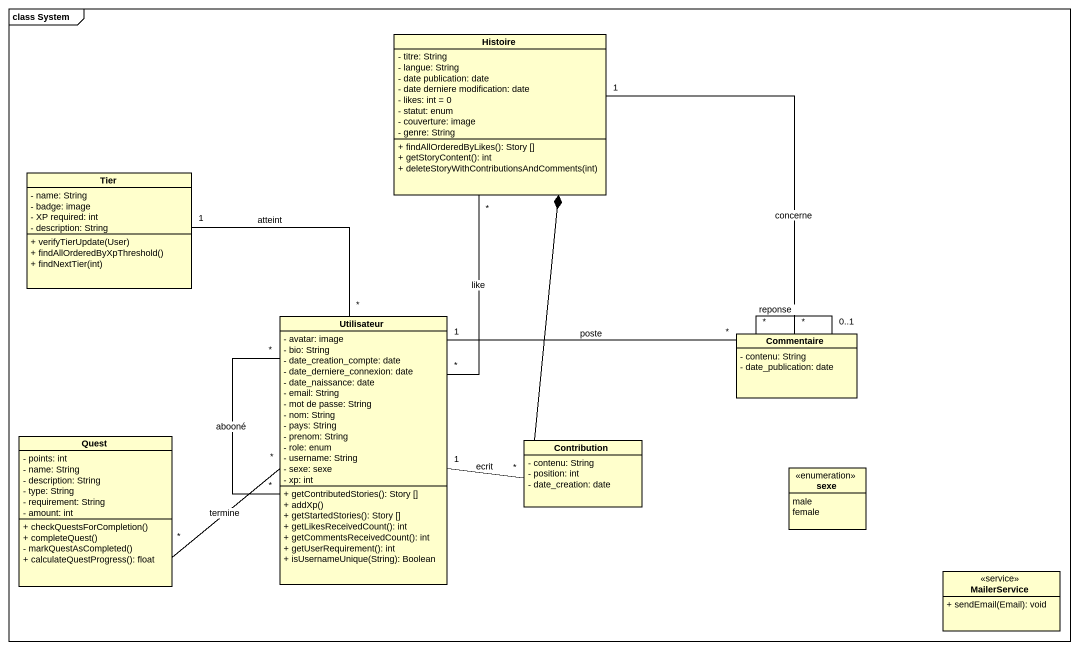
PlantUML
@startuml
mainframe class System
hide circle
hide empty members
skinparam classAttributeIconSize 0
class Histoire {
  - titre: String
  - langue: String
  - date publication: date
  - date derniere modification: date
  - likes: int = 0
  - statut: enum
  - couverture: image
  - genre: String
  + findAllOrderedByLikes(): Story []
  + getStoryContent(): int
  + deleteStoryWithContributionsAndComments(int)
}
class Tier {
  - name: String
  - badge: image
  - XP required: int
  - description: String
  + verifyTierUpdate(User)
  + findAllOrderedByXpThreshold()
  + findNextTier(int)
}
class Utilisateur {
  - avatar: image
  - bio: String
  - date_creation_compte: date
  - date_derniere_connexion: date
  - date_naissance: date
  - email: String
  - mot de passe: String
  - nom: String
  - pays: String
  - prenom: String
  - role: enum
  - username: String
  - sexe: sexe
  - xp: int
  + getContributedStories(): Story []
  + addXp()
  + getStartedStories(): Story []
  + getLikesReceivedCount(): int
  + getCommentsReceivedCount(): int
  + getUserRequirement(): int
  + isUsernameUnique(String): Boolean
}
class Commentaire {
  - contenu: String
  - date_publication: date
}
class Quest {
  - points: int
  - name: String
  - description: String
  - type: String
  - requirement: String
  - amount: int
  + checkQuestsForCompletion()
  + completeQuest()
  - markQuestAsCompleted()
  + calculateQuestProgress(): float
}
class Contribution {
  - contenu: String
  - position: int
  - date_creation: date
}
enum sexe {
  male
  female
}
class MailerService <<service>> {
  + sendEmail(Email): void
}
Tier "1" -- "*" Utilisateur : atteint
Utilisateur "*" -up- "*" Histoire : like
Utilisateur "*" -- "*" Utilisateur : abooné
Commentaire "*" -up- "1" Histoire : concerne
Commentaire "*" -left- "1" Utilisateur : poste
Commentaire "0..1" -- "*" Commentaire : reponse
Quest "*" -right- "*" Utilisateur : termine
Contribution -up-* Histoire
Contribution "*" -left- "1" Utilisateur : ecrit
@enduml
